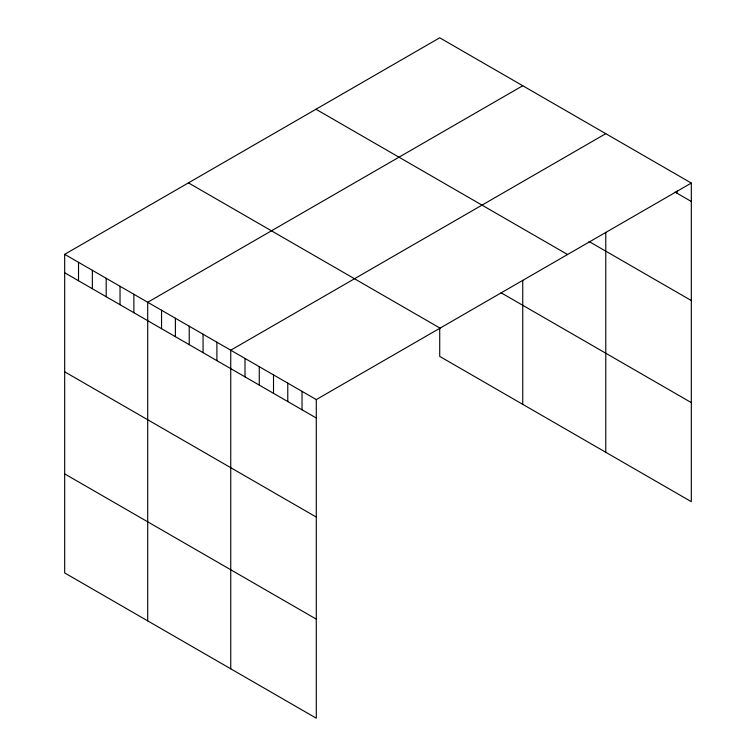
<?xml version="1.0" encoding="UTF-8"?>
<svg xmlns="http://www.w3.org/2000/svg" width="756" height="756" viewBox="0 0 756 756"><rect width="100%" height="100%" fill="white"/><g stroke="black" fill="none" stroke-linecap="round" stroke-linejoin="round"><path stroke-width="1.13" d="M64.676 254.328L316.282 399.593L316.282 718.2L64.676 572.935L64.676 254.328L439.718 37.8L691.324 183.065L691.324 501.672L439.718 356.407L439.718 328.104M522.746 85.74L147.703 302.268L147.703 620.874M605.773 133.67L230.741 350.198L230.741 668.814M316.282 399.593L691.324 183.065M675.032 192.081L691.324 201.493M588.971 241.457L691.324 300.548M315.951 109.251L567.558 254.517M501.001 292.733L691.324 402.617M188.442 182.876L440.049 328.132M64.676 272.755L316.282 418.021M64.676 371.81L316.282 517.076M64.676 473.88L316.282 619.136M677.064 190.956L677.064 193.262M605.773 232.29L605.773 452.286M522.746 280.334L522.746 404.347M302.031 391.362L302.031 409.79M287.771 383.131L287.771 401.559M273.511 374.891L273.511 393.328M259.251 366.66L259.251 385.087M245.001 358.429L245.001 376.857M216.896 342.213L216.896 360.64M203.062 334.218L203.062 352.646M189.227 326.233L189.227 344.66M175.383 318.238L175.383 336.666M161.548 310.253L161.548 328.68M133.869 294.273L133.869 312.7M120.034 286.288L120.034 304.715M106.19 278.293L106.19 296.721M92.355 270.308L92.355 288.735M78.52 262.313L78.52 280.741"/></g></svg>
